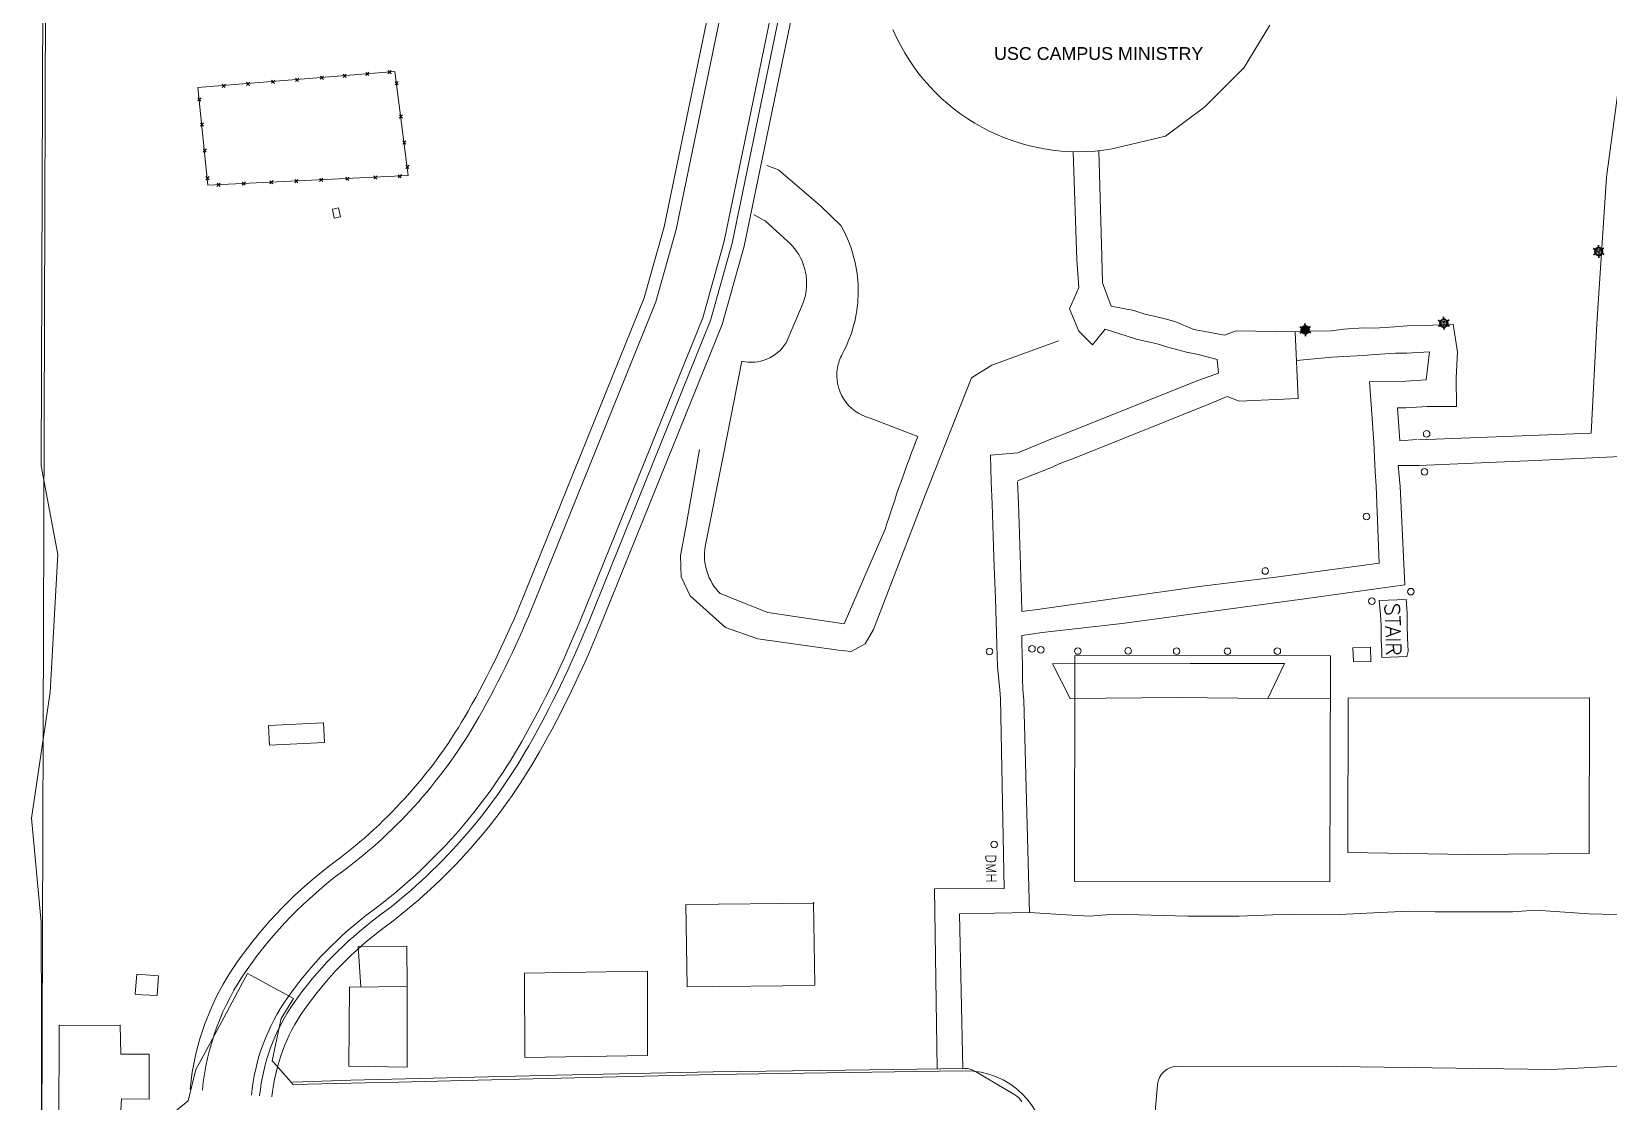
# Model space of a CAD drawing. Header units: millimetres. Extents: x -616979 to 2364082, y 43054 to 1637649.
# Drawn here: x 1075093 to 1260262, y 350429 to 476108 of the extents above; entities that cross this region are included whole.
import ezdxf

# ---------------------------------------------------------------- set-up
doc = ezdxf.new("R2010")
doc.units = ezdxf.units.MM
doc.styles.add('L60', font='simplex_.ttf', dxfattribs={"height": 1.524})
doc.styles.get("Standard").update_dxf_attribs({"font": 'arial.ttf'})
pattern_1 = [(274.122352842, (-1144081719.59, 498521517.52), (110.383895001, -53.5464532), [15.335759567, -107.350316972]), (4.122352842, (-1144081719.035, 498521509.876), (101.564413631, 68.8222116007), [7.667879784, -204.830683992]), (4.122352842, (-1144081718.9, 498521507.964), (101.564413631, 68.8222116007), [6.134303827, -206.364259949]), (4.122352842, (-1144081719.17, 498521511.79), (101.564413631, 68.8222116007), [6.134303827, -206.364259949]), (334.122352842, (-1144081718.76, 498521506.05), (101.564536254, 68.822030639), [4.907443062, -117.778633478]), (34.122352842, (-1144081719.31, 498521513.7), (-8.8193587465, 122.368483839), [4.907443062, -117.778633478])]
pattern_2 = [(274.122352842, (-1144116175.34, 498512312.54), (110.383895001, -53.5464532), [15.335759567, -107.350316972]), (4.122352842, (-1144116174.79, 498512304.89), (101.564413631, 68.8222116007), [7.667879784, -204.830683992]), (4.122352842, (-1144116174.65, 498512302.98), (101.564413631, 68.8222116007), [6.134303827, -206.364259949]), (4.122352842, (-1144116174.926, 498512306.805), (101.564413631, 68.8222116007), [6.134303827, -206.364259949]), (334.122352842, (-1144116174.51, 498512301.07), (101.564536254, 68.822030639), [4.907443062, -117.778633478]), (34.122352842, (-1144116175.06, 498512308.72), (-8.8193587465, 122.368483839), [4.907443062, -117.778633478])]
pattern_3 = [(274.122352842, (-1144099901.7, 498513088.33), (110.383895001, -53.5464532), [15.335759567, -107.350316972]), (4.122352842, (-1144099901.15, 498513080.68), (101.564413631, 68.8222116007), [7.667879784, -204.830683992]), (4.122352842, (-1144099901.015, 498513078.77), (101.564413631, 68.8222116007), [6.134303827, -206.364259949]), (4.122352842, (-1144099901.29, 498513082.595), (101.564413631, 68.8222116007), [6.134303827, -206.364259949]), (334.122352842, (-1144099900.88, 498513076.86), (101.564536254, 68.822030639), [4.907443062, -117.778633478]), (34.122352842, (-1144099901.43, 498513084.51), (-8.8193587465, 122.368483839), [4.907443062, -117.778633478])]

# ---------------------------------------------------------------- blocks, each defined once
blk = doc.blocks.new('lumin')
at = {"lineweight": 30}
for p, q in [((-0.00082, 0.00048), (-0.00132, 0.00076)), ((0, 0.00095), (0, 0.00152)), ((0.00082, 0.00048), (0.00132, 0.00076)), ((-0.00082, -0.00048), (-0.00132, -0.00076)), ((0, -0.00095), (0, -0.00152)), ((0.00083, -0.00048), (0.00132, -0.00076))]:
    blk.add_line(p, q, dxfattribs=at)
blk.add_circle((0, 0), 0.000953, dxfattribs=at)

msp = doc.modelspace()

# ---------------------------------------------------------------- hatches: boundary and pattern name
at = {"lineweight": 5}
h = msp.add_hatch(dxfattribs=at)
h.set_pattern_fill('SWAMP', color=256, scale=4.83016, angle=-85.87764716, style=0)
h.set_pattern_definition(pattern_1)
h.paths.add_polyline_path([(1259110.587, 450274.964), (1258762.722, 450576.057, 0.4142135623), (1258809.494, 449927.099)])
h = msp.add_hatch(dxfattribs=at)
h.set_pattern_fill('SWAMP', color=256, scale=4.83016, angle=-85.87764716, style=0)
h.set_pattern_definition(pattern_1)
h.paths.add_polyline_path([(1259110.587, 450274.964), (1259411.68, 450622.829, 0.1989123674), (1259077.514, 450733.846, 0.1989123674), (1258762.722, 450576.057)])
h = msp.add_hatch(dxfattribs=at)
h.set_pattern_fill('SWAMP', color=256, scale=4.83016, angle=-85.87764716, style=0)
h.set_pattern_definition(pattern_1)
h.paths.add_polyline_path([(1259143.66, 449816.081, 0.1989123674), (1259458.452, 449973.871), (1259110.587, 450274.964), (1258809.494, 449927.099, 0.1989123674)])
h = msp.add_hatch(dxfattribs=at)
h.set_pattern_fill('SWAMP', color=256, scale=4.83016, angle=-85.87764716, style=0)
h.set_pattern_definition(pattern_1)
h.paths.add_polyline_path([(1259458.452, 449973.871, 0.4142135623), (1259411.68, 450622.829), (1259110.587, 450274.964)])
h = msp.add_hatch(dxfattribs=at)
h.set_pattern_fill('SWAMP', color=256, scale=4.83016, angle=-85.87764716, style=0)
h.set_pattern_definition(pattern_2)
h.paths.add_polyline_path([(1224654.834, 441069.98), (1224306.969, 441371.073, 0.4142135623), (1224353.741, 440722.115)])
h = msp.add_hatch(dxfattribs=at)
h.set_pattern_fill('SWAMP', color=256, scale=4.83016, angle=-85.87764716, style=0)
h.set_pattern_definition(pattern_2)
h.paths.add_polyline_path([(1224654.834, 441069.98), (1224955.927, 441417.845, 0.1989123674), (1224621.761, 441528.863, 0.1989123674), (1224306.969, 441371.073)])
h = msp.add_hatch(dxfattribs=at)
h.set_pattern_fill('SWAMP', color=256, scale=4.83016, angle=-85.87764716, style=0)
h.set_pattern_definition(pattern_2)
h.paths.add_polyline_path([(1224687.907, 440611.098, 0.1989123674), (1225002.699, 440768.888), (1224654.834, 441069.98), (1224353.741, 440722.115, 0.1989123674)])
h = msp.add_hatch(dxfattribs=at)
h.set_pattern_fill('SWAMP', color=256, scale=4.83016, angle=-85.87764716, style=0)
h.set_pattern_definition(pattern_2)
h.paths.add_polyline_path([(1225002.699, 440768.888, 0.4142135623), (1224955.927, 441417.845), (1224654.834, 441069.98)])
h = msp.add_hatch(dxfattribs=at)
h.set_pattern_fill('SWAMP', color=256, scale=4.83016, angle=-85.87764716, style=0)
h.set_pattern_definition(pattern_3)
h.paths.add_polyline_path([(1240928.469, 441845.77), (1240580.604, 442146.863, 0.4142135623), (1240627.377, 441497.905)])
h = msp.add_hatch(dxfattribs=at)
h.set_pattern_fill('SWAMP', color=256, scale=4.83016, angle=-85.87764716, style=0)
h.set_pattern_definition(pattern_3)
h.paths.add_polyline_path([(1240928.469, 441845.77), (1241229.562, 442193.635, 0.1989123674), (1240895.396, 442304.653, 0.1989123674), (1240580.604, 442146.863)])
h = msp.add_hatch(dxfattribs=at)
h.set_pattern_fill('SWAMP', color=256, scale=4.83016, angle=-85.87764716, style=0)
h.set_pattern_definition(pattern_3)
h.paths.add_polyline_path([(1240961.543, 441386.888, 0.1989123674), (1241276.335, 441544.677), (1240928.469, 441845.77), (1240627.377, 441497.905, 0.1989123674)])
h = msp.add_hatch(dxfattribs=at)
h.set_pattern_fill('SWAMP', color=256, scale=4.83016, angle=-85.87764716, style=0)
h.set_pattern_definition(pattern_3)
h.paths.add_polyline_path([(1241276.335, 441544.677, 0.4142135623), (1241229.562, 442193.635), (1240928.469, 441845.77)])

# ---------------------------------------------------------------- linework, layer by layer
for p, q in [((1076570.388, 429859.6), (1076955.367, 561555.23)), ((1076578.315, 429859.574), (1076987.449, 561559.839)), ((1076498.669, 496823.93), (1076243.087, 436000.701)), ((1217386.989, 471762.142), (1220496.765, 476858.018)), ((1262289.786, 475908.848), (1260031.403, 459000.06)), ((1094621.794, 469519.509), (1117749.185, 471418.82)), ((1103645.978, 470407.879), (1103259.583, 470024.677)), ((1103268.223, 470389.51), (1103624.212, 470015.822)), ((1106473.152, 470640.058), (1106086.757, 470256.855)), ((1106095.397, 470621.689), (1106451.386, 470248.001)), ((1109389.537, 470879.563), (1109003.141, 470496.36)), ((1109011.782, 470861.194), (1109367.771, 470487.505)), ((1112055.26, 471098.482), (1111668.864, 470715.28)), ((1111677.505, 471080.113), (1112033.493, 470706.425)), ((1114718.431, 471317.192), (1114332.035, 470933.989)), ((1114340.676, 471298.823), (1114696.664, 470925.135)), ((1117333.526, 471531.953), (1116947.13, 471148.751)), ((1116955.771, 471513.584), (1117311.759, 471139.896)), ((1117749.185, 471418.82), (1119327.654, 459193.412)), ((1212848.667, 467270.338), (1217348.448, 471759.364)), ((1217348.448, 471759.364), (1217386.989, 471762.142)), ((1095804.693, 458079.164), (1094621.794, 469519.509)), ((1097866.121, 469933.215), (1097479.726, 469550.013)), ((1097488.367, 469914.846), (1097844.355, 469541.158)), ((1100716.768, 470167.321), (1100330.372, 469784.119)), ((1100339.013, 470148.952), (1100695.001, 469775.264)), ((1118161.313, 470224.945), (1117774.917, 469841.743)), ((1117783.558, 470206.576), (1118139.546, 469832.888)), ((1094997.802, 468336.571), (1094611.406, 467953.369)), ((1094620.047, 468318.202), (1094976.035, 467944.514)), ((1208264.944, 463811.598), (1212848.667, 467270.338)), ((1095303.892, 465376.239), (1094917.496, 464993.037)), ((1094926.137, 465357.87), (1095282.125, 464984.182)), ((1118664.476, 466327.892), (1118278.081, 465944.69)), ((1118286.722, 466309.523), (1118642.71, 465935.835)), ((1119061.851, 463250.183), (1118675.456, 462866.98)), ((1118684.097, 463231.814), (1119040.085, 462858.125)), ((1201989.569, 462322.977), (1208264.944, 463811.598)), ((1095618.966, 462329.019), (1095232.57, 461945.816)), ((1095241.211, 462310.65), (1095597.199, 461936.962)), ((1197853.161, 449298.266), (1197398.694, 461995.522)), ((1200415.572, 462109.263), (1200789.766, 449674.567)), ((1118525.476, 459310.902), (1118139.08, 458927.699)), ((1118147.721, 459292.533), (1118503.709, 458918.844)), ((1119427.373, 460419.183), (1119040.977, 460035.981)), ((1119049.618, 460400.814), (1119405.606, 460027.126)), ((1161425.765, 460357.185), (1161426.01, 460358.131)), ((1161426.01, 460358.131), (1161433.986, 460355.252)), ((1161433.986, 460355.252), (1162793.743, 459864.259)), ((1095954.775, 459081.261), (1095568.379, 458698.059)), ((1095577.02, 459062.892), (1095933.008, 458689.204)), ((1119327.654, 459193.412), (1095804.693, 458079.164)), ((1097250.634, 458303.143), (1096864.238, 457919.941)), ((1096872.879, 458284.774), (1097228.868, 457911.086)), ((1100207.354, 458443.199), (1099820.958, 458059.996)), ((1099829.599, 458424.83), (1100185.587, 458051.142)), ((1103452.293, 458596.907), (1103065.898, 458213.705)), ((1103074.538, 458578.538), (1103430.527, 458204.85)), ((1106378.162, 458735.501), (1105991.767, 458352.299)), ((1106000.407, 458717.132), (1106356.396, 458343.444)), ((1109307.903, 458874.279), (1108921.507, 458491.076)), ((1108930.148, 458855.91), (1109286.136, 458482.221)), ((1112383.03, 459019.943), (1111996.634, 458636.741)), ((1112005.275, 459001.574), (1112361.263, 458627.886)), ((1115658.783, 459175.111), (1115272.388, 458791.908)), ((1115281.028, 459156.742), (1115637.017, 458783.053)), ((1260031.403, 459000.06), (1258882.038, 441754.73)), ((1167790.735, 455599.816), (1170140.136, 453304.202)), ((1110419.84, 455258.37), (1111155.51, 455398.561)), ((1110419.84, 455258.37), (1110623.431, 454189.996)), ((1110623.431, 454189.996), (1111359.101, 454330.186)), ((1111155.51, 455398.561), (1111359.101, 454330.186)), ((1159930.161, 454572.438), (1159923.47, 454560.039)), ((1159930.161, 454572.438), (1161213.268, 453889.244)), ((1161213.268, 453889.244), (1161257.527, 453878.399)), ((1198067.225, 446059.407), (1197853.161, 449298.266)), ((1200789.766, 449674.567), (1200846.105, 446608.363)), ((1200846.105, 446608.363), (1201886.463, 443864.899)), ((1196970.362, 443539.637), (1198067.225, 446059.407)), ((1163697.334, 439538.915), (1165490.499, 443761.342)), ((1196970.362, 443539.637), (1198069.834, 440916.658)), ((1201886.463, 443864.899), (1204509.79, 443346.938)), ((1204509.79, 443346.938), (1205691.116, 442947.81)), ((1205691.116, 442947.81), (1208045.349, 442400.769)), ((1199669.04, 439288.55), (1198069.834, 440916.658)), ((1201162.08, 441149.211), (1199669.04, 439288.55)), ((1203739.487, 440327.694), (1201162.08, 441149.211)), ((1208045.349, 442400.769), (1209340.216, 442038.881)), ((1209340.216, 442038.881), (1211568.061, 441095.316)), ((1211568.061, 441095.316), (1212922.042, 440853.913)), ((1212922.042, 440853.913), (1215179.14, 440445.151)), ((1215179.14, 440445.151), (1216557.425, 440941.589)), ((1216557.425, 440941.589), (1223471.164, 440829.704)), ((1225267.502, 440901.06), (1223471.164, 440829.704)), ((1223471.164, 440829.704), (1223811.36, 433018.752)), ((1227723.209, 440961.825), (1225267.502, 440901.06)), ((1229151.928, 441161.651), (1227723.209, 440961.825)), ((1231525.691, 441284.309), (1229151.928, 441161.651)), ((1232805.888, 441260.352), (1231525.691, 441284.309)), ((1235158.297, 441410.526), (1232805.888, 441260.352)), ((1236612.537, 441525.023), (1235158.297, 441410.526)), ((1238856.266, 441570.511), (1236612.537, 441525.023)), ((1242020.126, 441750.113), (1238856.266, 441570.511)), ((1242521.253, 438425.404), (1242020.126, 441750.113)), ((1258882.038, 441754.73), (1258217.135, 428944.953)), ((1187840.591, 436905.748), (1195700.846, 439787.066)), ((1204849.894, 439971.882), (1203739.487, 440327.694)), ((1207252.998, 439418.677), (1204849.894, 439971.882)), ((1208502.466, 439014.776), (1207252.998, 439418.677)), ((1210722.498, 438448.377), (1208502.466, 439014.776)), ((1156294.372, 426245.265), (1158504.308, 437380.428)), ((1212069.622, 438167.739), (1210722.498, 438448.377)), ((1214319.949, 437584.152), (1212069.622, 438167.739)), ((1214473.074, 435997.101), (1214319.949, 437584.152)), ((1223617.073, 437479.611), (1227763.749, 437846.055)), ((1227763.749, 437846.055), (1229170.507, 437947.445)), ((1229170.507, 437947.445), (1231496.094, 438066.63)), ((1231496.094, 438066.63), (1232863.616, 438174.877)), ((1232863.616, 438174.877), (1235264.896, 438318.888)), ((1235264.896, 438318.888), (1236591.88, 438317.674)), ((1236591.88, 438317.674), (1239234.043, 438479.047)), ((1239234.043, 438479.047), (1238841.776, 435186.801, 35743.188)), ((1242521.253, 438425.404), (1242359.365, 435430.639, 35743.188)), ((1076243.087, 436000.701), (1076225.997, 425084.047)), ((1180029.566, 421650.064), (1185449.121, 435416.176)), ((1185449.121, 435416.176), (1187840.591, 436905.748)), ((1196769.076, 428997.061), (1212178.912, 435173.148)), ((1212178.912, 435173.148), (1214473.074, 435997.101)), ((1236470.791, 435025.602, 35743.188), (1238841.776, 435186.801, 35743.188)), ((1242359.365, 435430.639, 35743.188), (1242437.232, 432065.739, 35743.188)), ((1232202.861, 434979.505, 35743.188), (1236470.791, 435025.602, 35743.188)), ((1232456.161, 431733.788, 35743.188), (1232202.861, 434979.505, 35743.188)), ((1213322.567, 432340.276), (1198046.932, 426183.547)), ((1215485.915, 433232.284), (1213322.567, 432340.276)), ((1216899.27, 432704.599), (1215485.915, 433232.284)), ((1223811.36, 433018.752), (1216899.27, 432704.599)), ((1232586.978, 429515.58, 35743.188), (1232456.161, 431733.788, 35743.188)), ((1236472.791, 431907.055, 35743.188), (1235504.397, 431905.057, 35743.188)), ((1235504.397, 431905.057, 35743.188), (1235751.037, 428033.244, 35743.188)), ((1238960.789, 432057.316, 35743.188), (1236472.791, 431907.055, 35743.188)), ((1242437.232, 432065.739, 35743.188), (1238960.789, 432057.316, 35743.188)), ((1075946.927, 236654.259), (1076570.388, 429859.6)), ((1075946.927, 236654.259), (1076578.315, 429859.574)), ((1173562.845, 430693.33), (1179160.18, 428555.545)), ((1194573.35, 428151.147), (1190925.816, 426619.472, 35743.188)), ((1194573.35, 428151.147), (1196769.076, 428997.061)), ((1232586.978, 429515.58, 35743.188), (1232606.335, 429381.379, 35743.188)), ((1232691.438, 427818.724, 35743.188), (1232606.335, 429381.379, 35743.188)), ((1232875.869, 424432.206, 35743.188), (1232691.438, 427818.724, 35743.188)), ((1235751.037, 428033.244, 35743.188), (1237758.807, 428174.017, 35743.188)), ((1258217.135, 428944.953), (1237935.02, 428147.977)), ((1153512.616, 427002.941), (1151947.708, 418076.458)), ((1154187.742, 415630.629), (1156294.372, 426245.265)), ((1187710.394, 426348.986, 35743.188), (1190925.816, 426619.472, 35743.188)), ((1187791.56, 423207.087, 35743.188), (1187710.394, 426348.986, 35743.188)), ((1198046.932, 426183.547), (1195745.912, 425320.358)), ((1251698.525, 425721.015), (1264827.571, 426318.592)), ((1076225.997, 425084.047), (1078187.361, 414668.346)), ((1194848.004, 424877.913), (1190881.992, 423328.131)), ((1195745.912, 425320.358), (1194848.004, 424877.913)), ((1232982.293, 422686.823, 35743.188), (1232875.869, 424432.206, 35743.188)), ((1235585.826, 425131.161, 35743.188), (1235791.816, 422676.235, 35743.188)), ((1238036.758, 425123.785, 35743.188), (1235585.826, 425131.161, 35743.188)), ((1238005.769, 425150.608), (1251698.525, 425721.015)), ((1187899.895, 420628.899, 35743.188), (1187791.56, 423207.087, 35743.188)), ((1190880.507, 423216.639, 35743.188), (1191003.252, 420707.287, 35743.188)), ((1233332.212, 413665.899, 35743.188), (1232982.293, 422686.823, 35743.188)), ((1235791.816, 422676.235, 35743.188), (1236343.645, 411122.609, 35743.188)), ((1173940.921, 405879.282), (1180029.566, 421650.064)), ((1187950.937, 419383.164, 35743.188), (1187899.895, 420628.899, 35743.188)), ((1191003.252, 420707.287, 35743.188), (1191015.058, 419468.409, 35743.188)), ((1188014.481, 416888.916, 35743.188), (1187950.937, 419383.164, 35743.188)), ((1191015.058, 419468.409, 35743.188), (1191085.372, 417148.986, 35743.188)), ((1151947.708, 418076.458), (1151290.599, 414561.733)), ((1175336.761, 417669.82), (1170523.346, 406545.398)), ((1188045.558, 415651.427, 35743.188), (1188014.481, 416888.916, 35743.188)), ((1191085.372, 417148.986, 35743.188), (1191139.974, 415719.485, 35743.188)), ((1188113.181, 413234.957, 35743.188), (1188045.558, 415651.427, 35743.188)), ((1191139.974, 415719.485, 35743.188), (1191220.618, 413391.121, 35743.188)), ((1078187.361, 414668.346), (1077269.937, 398505.124)), ((1188113.181, 413234.957, 35743.188), (1188282.107, 409547.317, 35743.188)), ((1191220.618, 413391.121, 35743.188), (1191255.254, 411969.867, 35743.188)), ((1221217.654, 412027.621, 35743.188), (1233332.212, 413665.899, 35743.188)), ((1191255.254, 411969.867, 35743.188), (1191355.169, 409642.892, 35743.188)), ((1212193.779, 410912.345, 35743.188), (1221217.654, 412027.621, 35743.188)), ((1236343.645, 411122.609, 35743.188), (1224578.042, 409480.425, 35743.188)), ((1152416.201, 409829.225), (1156597.764, 406101.485)), ((1161563.844, 407870.917), (1155950.427, 410090.179)), ((1188454.94, 404058.478, 35743.188), (1188282.107, 409547.317, 35743.188)), ((1191355.169, 409642.892, 35743.188), (1191360.345, 407968.978, 35743.188)), ((1212193.779, 410912.345, 35743.188), (1193490.394, 408237.438, 35743.188)), ((1224578.042, 409480.425, 35743.188), (1212376.767, 407835.897, 35743.188)), ((1236496.163, 409409.604, 35743.188), (1233349.49, 409260.297, 35743.188)), ((1233349.49, 409260.297, 35743.188), (1233485.428, 407642.951, 35743.188)), ((1236612.135, 407800.504, 35743.188), (1236496.163, 409409.604, 35743.188)), ((1170523.346, 406545.398), (1161563.844, 407870.917)), ((1193490.394, 408237.438, 35743.188), (1191360.345, 407968.978, 35743.188)), ((1212376.767, 407835.897, 35743.188), (1203169.907, 406571.837, 35743.188)), ((1233485.428, 407642.951, 35743.188), (1233570.932, 406322.216, 35743.188)), ((1236636.442, 406388.191, 35743.188), (1236612.135, 407800.504, 35743.188)), ((1156597.764, 406101.485), (1160384.102, 404766.605)), ((1172978.432, 404182.769), (1173940.921, 405879.282)), ((1203169.907, 406571.837, 35743.188), (1193783.276, 405517.585, 35743.188)), ((1233570.932, 406322.216, 35743.188), (1233564.423, 404665.547, 35743.188)), ((1236660.836, 404840.288, 35743.188), (1236636.442, 406388.191, 35743.188)), ((1160384.102, 404766.605), (1169855.544, 403434.682)), ((1171318.205, 403297.966), (1172978.432, 404182.769)), ((1188468.136, 402800.33, 35743.188), (1188454.94, 404058.478, 35743.188)), ((1191369.033, 405159.159, 35743.188), (1193783.276, 405517.585, 35743.188)), ((1191369.033, 405159.159, 35743.188), (1191371.667, 404307.437, 35743.188)), ((1191371.667, 404307.437, 35743.188), (1191424.879, 402897.207, 35743.188)), ((1230257.777, 403711.802, 35743.188), (1232320.599, 403781.7, 35743.188)), ((1230257.777, 403711.802, 35743.188), (1230310.549, 402106.54, 35743.188)), ((1232320.599, 403781.7, 35743.188), (1232377.457, 402052.115, 35743.188)), ((1233564.423, 404665.547, 35743.188), (1233652.01, 403315.907, 35743.188)), ((1236749.899, 403335.788, 35743.188), (1236660.836, 404840.288, 35743.188)), ((1169855.544, 403434.682), (1171318.205, 403297.966)), ((1188504.074, 401495.394, 35743.188), (1188468.136, 402800.33, 35743.188)), ((1191424.879, 402897.207, 35743.188), (1191441.46, 401726.471, 35743.188)), ((1197062.332, 397782.85), (1194988.042, 401836.804)), ((1197610.413, 402810.322), (1197548.286, 376258.221)), ((1197610.413, 402810.322), (1227616.909, 402793.771)), ((1220259.082, 397779.14), (1222229.72, 401882.49)), ((1227616.909, 402793.771), (1227554.783, 376241.67)), ((1232377.457, 402052.115, 35743.188), (1230310.549, 402106.54, 35743.188)), ((1233652.01, 403315.907, 35743.188), (1233646.282, 402589.091, 35743.188)), ((1233646.282, 402589.091, 35743.188), (1236591.307, 402714.179, 35743.188)), ((1236591.307, 402714.179, 35743.188), (1236749.899, 403335.788, 35743.188)), ((1188504.074, 401495.394, 35743.188), (1188785.932, 398794.117, 35743.188)), ((1191441.46, 401726.471, 35743.188), (1191467.243, 400159.298, 35743.188)), ((1191467.243, 400159.298, 35743.188), (1191495.629, 398824.762, 35743.188)), ((1077269.937, 398505.124), (1075092.801, 383694.233)), ((1188785.932, 398794.117, 35743.188), (1188874.039, 397706.02)), ((1191495.629, 398824.762, 35743.188), (1191596.237, 397563.229)), ((1189306.088, 375451.102), (1188874.039, 397706.02)), ((1191596.237, 397563.229), (1192290.178, 372615.281)), ((1227605.2, 397789.404), (1220259.082, 397779.14)), ((1229683.869, 397792.309), (1229641.479, 379675.408)), ((1258032.066, 397831.917), (1229683.869, 397792.309)), ((1258032.066, 397831.917), (1257989.31, 379558.683)), ((1102910.175, 394552.733), (1103035.853, 392284.546)), ((1109374.508, 394910.917), (1102927.435, 394610.389)), ((1109374.508, 394910.917), (1109503.329, 392586.025)), ((1109503.329, 392586.025), (1103035.853, 392284.546)), ((1076233.514, 371495.388), (1075092.801, 383694.233)), ((1229641.479, 379675.408), (1243730.5, 379451.118)), ((1243730.5, 379451.118), (1257989.31, 379558.683)), ((1197548.286, 376258.221), (1227554.783, 376241.67)), ((1181134.982, 375404.567), (1189306.088, 375451.102)), ((1181423.315, 354259.88), (1181134.982, 375404.567)), ((1152096.023, 363878.082), (1151939.07, 373581.205)), ((1166974.076, 373741.424), (1151992.616, 373581.776)), ((1167076.146, 364120.392), (1166919.193, 373823.515)), ((1192290.178, 372615.281), (1184038.604, 372475.777)), ((1184038.604, 372475.777), (1184432.284, 354307.732)), ((1196589.271, 372363.377), (1192290.178, 372615.281)), ((1199372.058, 372186.211), (1196589.271, 372363.377)), ((1202211.702, 372429.615), (1199372.058, 372186.211)), ((1210887.491, 372192.906), (1202211.702, 372429.615)), ((1216911.221, 372200.898), (1210887.491, 372192.906)), ((1222841.895, 372424.947), (1216911.221, 372200.898)), ((1228692.884, 372410.804), (1222841.895, 372424.947)), ((1236752.271, 372797.96), (1228692.884, 372410.804)), ((1239927.329, 372687.808), (1236752.271, 372797.96)), ((1248991.83, 372701.879), (1239927.329, 372687.808)), ((1251748.228, 372890.856), (1248991.83, 372701.879)), ((1257939.491, 372455.71), (1251748.228, 372890.856)), ((1265752.339, 372287.488), (1257939.491, 372455.71)), ((1076257.657, 359603.482), (1076233.514, 371495.388)), ((1113458.35, 368618.887), (1119179.218, 368663.163)), ((1113741.512, 363883.775), (1113458.35, 368618.887)), ((1119179.218, 368663.163), (1119215.88, 363926.143)), ((1087269.556, 363053.328), (1087446.162, 365373.156)), ((1090011.046, 365177.894), (1087446.162, 365373.156)), ((1089834.44, 362858.066), (1090011.046, 365177.894)), ((1097397.978, 359762.167), (1100236.405, 365034.796)), ((1100236.405, 365034.796), (1100468.044, 365465.086)), ((1100468.044, 365465.086), (1105854.369, 362506.041)), ((1147419.414, 365739.606), (1132996.89, 365484.646)), ((1132996.89, 365484.646), (1133012.872, 355587.341)), ((1147419.414, 365739.606), (1147435.396, 355842.301)), ((1087266.408, 363011.969), (1089834.44, 362858.066)), ((1112434.493, 363876.742), (1112359.936, 354563.719)), ((1112434.468, 363873.659), (1119215.88, 363926.143)), ((1119215.88, 363926.143), (1119204.145, 354475.88)), ((1167077.483, 364037.731), (1152096.023, 363878.082)), ((1105027.772, 361188.454), (1104396.621, 360182.406)), ((1105854.369, 362506.041), (1105027.772, 361188.454)), ((1076143.963, 248165.004), (1076257.657, 359603.482)), ((1078339.3, 359413.551), (1078311.968, 347295.172)), ((1078339.149, 359346.716), (1085492.99, 359397.417)), ((1085492.99, 359397.417), (1085565.388, 355974.011)), ((1094778.103, 354895.516), (1097397.978, 359762.167)), ((1104211.889, 359290.26), (1103363.347, 355192.3)), ((1104396.621, 360182.406), (1104211.889, 359290.26)), ((1088923.465, 355966.437), (1085565.388, 355974.011)), ((1088923.465, 355966.437), (1088911.621, 350715.278)), ((1147435.396, 355842.301), (1133012.872, 355587.341)), ((1093494.837, 350488.143), (1094395.648, 354185.072)), ((1094395.648, 354185.072), (1094778.103, 354895.516)), ((1103363.347, 355192.3), (1103810.036, 354689.034)), ((1103810.036, 354689.034), (1105831.884, 352411.098)), ((1112359.936, 354563.719), (1119204.145, 354475.88)), ((1136754.94, 353522.867), (1155120.484, 353897.36)), ((1170680.758, 354089.04), (1155120.484, 353897.36)), ((1155192.712, 353606.131), (1181694.374, 353977.532)), ((1170680.758, 354089.04), (1184649.725, 354311.19)), ((1181694.374, 353977.532), (1184721.953, 354019.961)), ((1185927.518, 353969.221), (1190555.838, 351201.812)), ((1209713.546, 354588.072), (1228304.45, 354552.025)), ((1228304.45, 354552.025), (1253610.989, 354167.678)), ((1253610.989, 354167.678), (1271115.169, 355070.899)), ((1105759.656, 352702.327), (1112574.346, 352932.658)), ((1105831.884, 352411.098), (1114286.977, 352615.797)), ((1112574.346, 352932.658), (1136754.94, 353522.867)), ((1114286.977, 352615.797), (1118238.016, 352711.452)), ((1118238.016, 352711.452), (1125874.063, 352896.322)), ((1125874.063, 352896.322), (1155192.712, 353606.131)), ((1206522.975, 343519.553), (1207303.08, 352384.698)), ((1085672.684, 350722.583), (1085465.658, 347279.038)), ((1088911.621, 350715.278), (1085672.684, 350722.583)), ((1088363.583, 346339.635), (1093494.837, 350488.143))]:
    msp.add_line(p, q, dxfattribs=at)
for points in [[(1215675.622, 669456.688, 0.0137250688), (1210095.66, 659176.629, -0.0164196534), (1204663.502, 649296.218, 0.1375758028), (1194705.669, 612175.297), (1195589.45, 565409.977), (1195617.813, 552205.898, -0.2752092222), (1183609.866, 531943.334, 0.1374910895), (1163998.656, 512851.848, 0.0833691613), (1158873.018, 499201.457), (1149369.567, 453179.167), (1147043.763, 444824.036), (1132824.866, 409671.44, -0.0329045562), (1126348.771, 396270.278, -0.1042702697), (1110744.001, 378611.683, 0.079954007), (1099208.784, 366762.038, 0.1298029572), (1093706.354, 351883.392)], [(1215697.721, 666573.394, 0.010790091), (1211387.686, 658520.574, -0.0164196534), (1205909.689, 648556.787, 0.1375559319), (1196154.562, 612197.183), (1197038.469, 565425.224), (1197066.858, 552209.01, -0.2752092222), (1184302.925, 530670.773, 0.1374910895), (1165252.147, 512124.868, 0.083414972), (1160293.72, 498916.133), (1150778.728, 452837.957), (1148417.779, 444356.572), (1134168.183, 409128.081, -0.0329045562), (1127609.193, 395555.383, -0.1042702697), (1111608.523, 377448.781, 0.079954007), (1100394.511, 365929.096, 0.1298029572), (1095148.722, 351744.411)], [(1210894.438, 645599.063, 0.137469803), (1201950.147, 612284.135), (1202834.544, 565486.212), (1202863.037, 552221.461, -0.2752092222), (1187075.16, 525580.532, 0.1374910895), (1170266.112, 509216.947, 0.0836245399), (1165976.814, 497776.232), (1156415.373, 451473.116), (1153913.844, 442486.715), (1139541.452, 406954.643, -0.0329045562), (1132650.885, 392695.804, -0.1042702697), (1115066.609, 372797.169, 0.079954007), (1105137.417, 362597.326, 0.1298029572), (1100918.193, 351188.487)], [(1211725.23, 645106.109, 0.1374543032), (1202916.079, 612298.529), (1203800.557, 565496.377), (1203829.067, 552223.536, -0.2752092222), (1187537.199, 524732.158, 0.1374910895), (1171101.773, 508732.293, 0.0836643319), (1166924.046, 497586.49), (1157354.814, 451245.642), (1154829.855, 442175.072), (1140436.997, 406592.404, -0.0329045562), (1133491.167, 392219.207, -0.1042702697), (1115642.957, 372021.901, 0.079954007), (1105927.902, 362042.031, 0.1298029572), (1101879.772, 351095.833)], [(1212971.417, 644366.679, 0.1374303724), (1204364.979, 612320.064), (1205249.575, 565511.624), (1205278.112, 552226.648, -0.2752092222), (1188230.258, 523459.598, 0.1374910895), (1172355.264, 508005.313, 0.0837271374), (1168344.924, 497302.021), (1158763.975, 450904.432), (1156203.871, 441707.608), (1141780.314, 406049.045, -0.0329045562), (1134751.59, 391504.312, -0.1042702697), (1116507.479, 370858.998, 0.079954007), (1107113.628, 361209.089, 0.1298029572), (1103322.14, 350956.852)]]:
    msp.add_lwpolyline(points, format="xyb", dxfattribs=at)
at = {"lineweight": 5, "elevation": 53955.644}
msp.add_lwpolyline([(1162795.455, 459863.641), (1167790.735, 455599.816), (1170140.136, 453304.202)], dxfattribs=at)
at = {"lineweight": 5}
for points in [[(1161257.527, 453878.399), (1163873.685, 451488.163)], [(1151290.599, 414561.733), (1151362.667, 412042.313), (1152416.201, 409829.225)], [(1222229.72, 401882.49), (1211149.266, 401887.774), (1194988.042, 401836.804)], [(1220259.082, 397779.14), (1209656.228, 397876.959), (1197062.332, 397782.85)]]:
    msp.add_lwpolyline(points, dxfattribs=at)
for centre, radius in [((1259110.587, 450274.964, 35743.188), 483.016), ((1224654.834, 441069.98, 35743.188), 483.016), ((1240928.469, 441845.77, 35743.188), 483.016), ((1238911.921, 428838.248, 35743.188), 386.413), ((1238671.128, 424384.99, 35743.188), 386.413), ((1231853.053, 419138.07, 35743.188), 386.413), ((1219965.234, 412741.242, 35743.188), 386.413), ((1232483.005, 409188.161, 35743.188), 386.413), ((1237060.653, 410312.287, 35743.188), 386.413), ((1187571.008, 403287.738, 35743.188), 386.413), ((1192574.521, 403609.615, 35743.188), 386.413), ((1193620.085, 403481.579, 35743.188), 386.413), ((1197959.715, 403339.136, 35743.188), 386.413), ((1203867.126, 403348.43, 35743.188), 386.413), ((1209553.62, 403332.116, 35743.188), 386.413), ((1215540.891, 403308.424, 35743.188), 386.413), ((1221380.855, 403312.857, 35743.188), 386.413), ((1188139.601, 380616.505, 35743.188), 386.413)]:
    msp.add_circle(centre, radius, dxfattribs=at)
for centre, radius, start, end in [((1198016.206, 485683.567), 23696.092, 203.24382769, 279.65296381), ((1156582.4, 445622.223), 15582.844, 12.42631107, 29.53642015), ((1159528.532, 446546.386), 6580.389, 19.81996196, 48.67582172), ((1159528.532, 446546.386), 6580.389, 334.96106844, 19.81996196), ((1156582.4, 445622.223), 15582.844, 346.80740484, 12.42631107), ((1156582.4, 445622.223), 15582.844, 331.56099721, 346.80740484), ((1159578.332, 442122.572), 4862.248, 257.23866944, 327.90187767), ((1174854.051, 435726.697), 5196.344, 151.56099721, 170.13359108), ((1174854.051, 435726.697), 5196.344, 170.13359108, 255.61220813), ((1346408.993, 363698.017), 179384.125, 158.80417217, 162.50606167), ((1160557.526, 414606.542), 6451.582, 170.86656392, 224.43018723), ((1184688.127, 351896.415), 2415.08, 59.12355127, 90.91110482), ((1184853.121, 344660.328), 9360.552, 1.04345766, 90.8029045), ((1209708.864, 352172.997), 2415.08, 89.88890566, 174.97110625), ((1189316.446, 349129.007), 2415.08, 30.93687608, 59.12355127)]:
    msp.add_arc(centre, radius, start, end, dxfattribs=at)

# ---------------------------------------------------------------- block references
at = {"lineweight": 5, "xscale": 483016.0493695766, "yscale": 483016.0493695769, "zscale": 483016.0493695769, "rotation": 182.1487855773603}
for p in [(1259110.587, 450274.964, 35743.188), (1240928.469, 441845.77, 35743.188), (1224654.834, 441069.98, 35743.188)]:
    msp.add_blockref('lumin', p, dxfattribs=at)

# ---------------------------------------------------------------- texts
at = {"lineweight": 5, "style": 'L60'}
for s, height, p in [('STAIR', 1738.8578, (1234000.938, 408936.136)), ('DMH', 1159.2385, (1187147.167, 379444.192, -35743.188))]:
    msp.add_text(s, height=height, rotation=271.45547431, dxfattribs=at).set_placement(p)
at = {"lineweight": 5, "insert": (1181511.196, 474276.442), "char_height": 1500, "width": 37601.2539, "attachment_point": 1}
msp.add_mtext('\\pi6608.3;{\\C7;USC CAMPUS MINISTRY}', dxfattribs=at)

doc.saveas('drawing.dxf')
